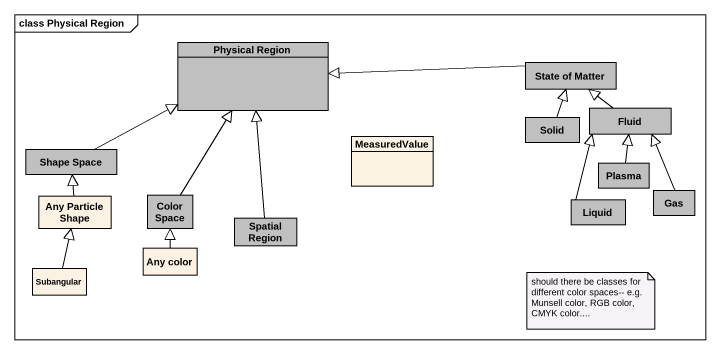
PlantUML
@startuml
mainframe class Physical Region
hide circle
hide empty members
class "Physical Region" as Physical_Region #C0C0C0
class "State of Matter" as State_of_Matter #C0C0C0
class Solid #C0C0C0
class Fluid #C0C0C0
class "Shape Space" as Shape_Space #C0C0C0
class MeasuredValue
class Plasma #C0C0C0
class "Any Particle Shape" as Any_Particle_Shape
class "Color Space" as Color_Space #C0C0C0
class Liquid #C0C0C0
class Gas #C0C0C0
class "Any color" as Any_color
class "Spatial Region" as Spatial_Region #C0C0C0
class Subangular
State_of_Matter -left-|> Physical_Region
Solid -up-|> State_of_Matter
Fluid -up-|> State_of_Matter
Shape_Space -right-|> Physical_Region
Plasma -up-|> Fluid
Any_Particle_Shape -up-|> Shape_Space
Color_Space -up-|> Physical_Region
Liquid -up-|> Fluid
Gas -up-|> Fluid
Any_color -up-|> Color_Space
Spatial_Region -up-|> Physical_Region
Subangular -up-|> Any_Particle_Shape
note as N1
  should there be classes for different color spaces-- e.g. Munsell color, RGB color, CMYK color....
end note
@enduml
